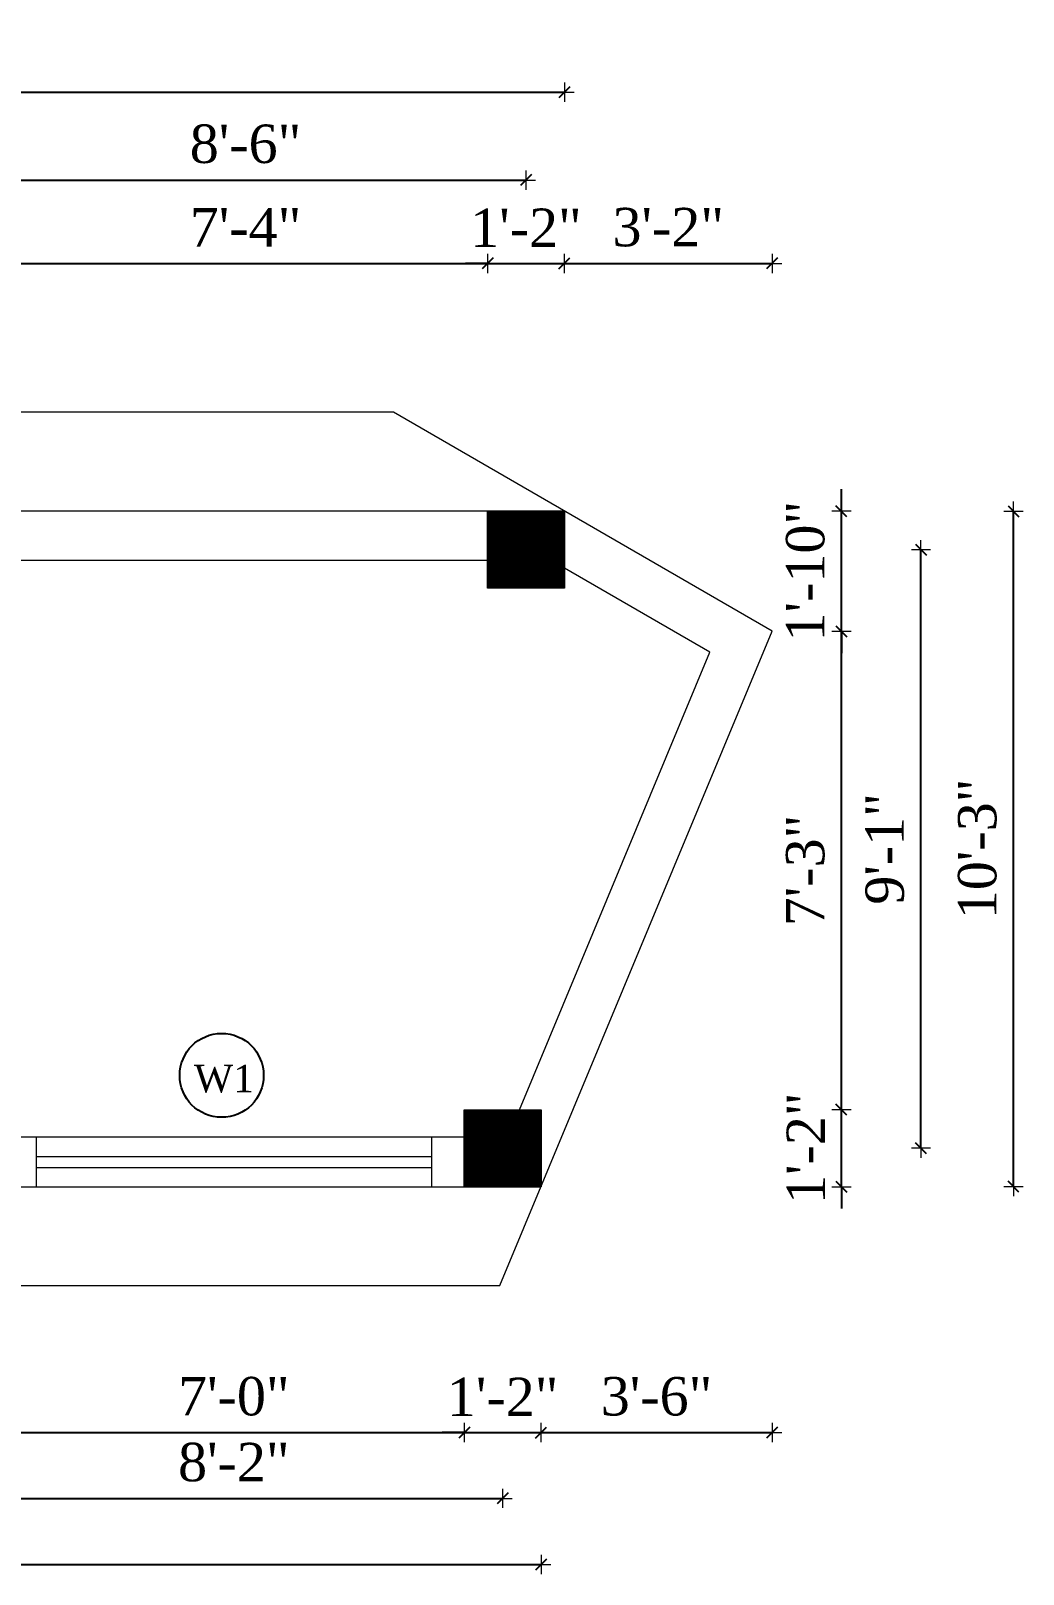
# Model space of a CAD drawing. Header units: inches. Extents: x 20273 to 41102, y -4696 to -1121.
# Drawn here: x 29348 to 29528.7, y -3538 to -3257 of the extents above; entities that cross this region are included whole.
import ezdxf

# ---------------------------------------------------------------- set-up
doc = ezdxf.new("R2010")
doc.units = ezdxf.units.IN
doc.header["$LTSCALE"] = 5
doc.header["$MEASUREMENT"] = 0
doc.layers.add('A-WALL', color=7, linetype='Continuous', lineweight=9)
doc.layers.add('Dimension', color=7, linetype='Continuous', lineweight=18)
doc.layers.add('dim line', color=7, linetype='Continuous', lineweight=15, true_color=0xfab2b2)
doc.layers.add('TEXT', color=6, linetype='Continuous')
doc.styles.add('ordinary', font='times.ttf')
doc.dimstyles.new('Copy of 96', dxfattribs={"dimtxt": 7, "dimasz": 4, "dimexe": 0.5, "dimexo": 0.5, "dimgap": 3, "dimtad": 1, "dimdec": 1, "dimzin": 11, "dimdsep": 46, "dimlunit": 4, "dimtxsty": 'ordinary', "dimblk": 'OBLIQUE', "dimcen": 0.09, "dimse1": 1, "dimse2": 1, "dimclrt": 6, "dimazin": 0, "dimtfac": 1, "dimtdec": 1, "dimtix": 1, "dimtmove": 2, "dimatfit": 3, "dimldrblk": 'leader', "dimfxl": 0.5, "dimfxlon": 1, "dimtolj": 1, "dimtzin": 0, "dimarcsym": 0})
pattern_1 = [(45, (2967.62238, 320.16556), (-0.08838834765, 0.08838834765), [])]

# ---------------------------------------------------------------- blocks, each defined once
blk = doc.blocks.new('oblique')
at = {"color": 0, "lineweight": -2}
blk.add_line((0.25, 0.25), (-0.25, -0.25), dxfattribs=at)
at = {"layer": 'dim line', "lineweight": 9}
for p, q in [((-0.4375, 0), (0.4375, 0)), ((0, 0.4375), (0, -0.4375))]:
    blk.add_line(p, q, dxfattribs=at)
blk = doc.blocks.new('*D423')
at = {"layer": 'A-WALL', "color": 0, "lineweight": -2, "ltscale": 5, "transparency": 16777216}
blk.add_line((29343.01, -3512.22), (29426.88, -3512.22), dxfattribs=at)
at = {"layer": 'Defpoints', "color": 0, "ltscale": 5, "transparency": 16777216}
for p in [(29343.01, -3467.44), (29426.88, -3467.44), (29426.88, -3512.22)]:
    blk.add_point(p, dxfattribs=at)
at = {"layer": 'A-WALL', "color": 0, "lineweight": -2, "ltscale": 5, "transparency": 16777216, "xscale": 4, "yscale": 4, "zscale": 4, "rotation": 180}
blk.add_blockref('oblique', (29343.01, -3512.22), dxfattribs=at)
at = {"layer": 'A-WALL', "color": 0, "lineweight": -2, "ltscale": 5, "transparency": 16777216, "xscale": 4, "yscale": 4, "zscale": 4}
blk.add_blockref('oblique', (29426.88, -3512.22), dxfattribs=at)
at = {"layer": 'A-WALL', "color": 6, "ltscale": 5, "transparency": 16777216, "insert": (29384.94, -3505.64), "char_height": 7, "attachment_point": 5, "style": 'ordinary'}
blk.add_mtext('\\A1;7\'-0"', dxfattribs=at)
blk = doc.blocks.new('_OBLIQUE')
at = {"color": 0, "linetype": 'ByBlock'}
blk.add_line((-0.5, -0.5), (0.5, 0.5), dxfattribs=at)
blk = doc.blocks.new('leader')
at = {"layer": 'Dimension'}
for p, q in [((0, -4.328), (0, 4.328)), ((-4.424, 0), (4.424, 0))]:
    blk.add_line(p, q, dxfattribs=at)
blk = doc.blocks.new('*D424')
at = {"layer": 'A-WALL', "color": 0, "lineweight": -2, "ltscale": 5, "transparency": 16777216}
for p, q in [((29426.88, -3512.22), (29422.88, -3512.22)), ((29426.88, -3512.22), (29440.88, -3512.22)), ((29440.88, -3512.22), (29444.88, -3512.22))]:
    blk.add_line(p, q, dxfattribs=at)
at = {"layer": 'Defpoints', "color": 0, "ltscale": 5, "transparency": 16777216}
for p in [(29426.88, -3467.44), (29440.88, -3467.44), (29440.88, -3512.22)]:
    blk.add_point(p, dxfattribs=at)
at = {"layer": 'A-WALL', "color": 0, "lineweight": -2, "ltscale": 5, "transparency": 16777216, "xscale": 4, "yscale": 4, "zscale": 4}
blk.add_blockref('oblique', (29426.88, -3512.22), dxfattribs=at)
at = {"layer": 'A-WALL', "color": 0, "lineweight": -2, "ltscale": 5, "transparency": 16777216, "xscale": 4, "yscale": 4, "zscale": 4, "rotation": 180}
blk.add_blockref('oblique', (29440.88, -3512.22), dxfattribs=at)
at = {"layer": 'A-WALL', "color": 6, "ltscale": 5, "transparency": 16777216, "insert": (29433.88, -3505.72), "char_height": 7, "attachment_point": 5, "style": 'ordinary'}
blk.add_mtext('\\A1;1\'-2"', dxfattribs=at)
blk = doc.blocks.new('*D427')
at = {"layer": 'A-WALL', "color": 0, "lineweight": -2, "ltscale": 5, "transparency": 16777216}
blk.add_line((29336.01, -3524.19), (29433.88, -3524.19), dxfattribs=at)
at = {"layer": 'Defpoints', "color": 0, "ltscale": 5, "transparency": 16777216}
for p in [(29336.01, -3460.44), (29433.88, -3460.44), (29433.88, -3524.19)]:
    blk.add_point(p, dxfattribs=at)
at = {"layer": 'A-WALL', "color": 0, "lineweight": -2, "ltscale": 5, "transparency": 16777216, "xscale": 4, "yscale": 4, "zscale": 4, "rotation": 180}
blk.add_blockref('oblique', (29336.01, -3524.19), dxfattribs=at)
at = {"layer": 'A-WALL', "color": 0, "lineweight": -2, "ltscale": 5, "transparency": 16777216, "xscale": 4, "yscale": 4, "zscale": 4}
blk.add_blockref('oblique', (29433.88, -3524.19), dxfattribs=at)
at = {"layer": 'A-WALL', "color": 6, "ltscale": 5, "transparency": 16777216, "insert": (29384.94, -3517.63), "char_height": 7, "attachment_point": 5, "style": 'ordinary'}
blk.add_mtext('\\A1;8\'-2"', dxfattribs=at)
blk = doc.blocks.new('*D428')
at = {"layer": 'A-WALL', "color": 0, "lineweight": -2, "ltscale": 5, "transparency": 16777216}
blk.add_line((29088.01, -3536.24), (29440.88, -3536.24), dxfattribs=at)
at = {"layer": 'Defpoints', "color": 0, "ltscale": 5, "transparency": 16777216}
for p in [(29088.01, -3467.44), (29440.88, -3467.44), (29440.88, -3536.24)]:
    blk.add_point(p, dxfattribs=at)
at = {"layer": 'A-WALL', "color": 0, "lineweight": -2, "ltscale": 5, "transparency": 16777216, "xscale": 4, "yscale": 4, "zscale": 4, "rotation": 180}
blk.add_blockref('oblique', (29088.01, -3536.24), dxfattribs=at)
at = {"layer": 'A-WALL', "color": 0, "lineweight": -2, "ltscale": 5, "transparency": 16777216, "xscale": 4, "yscale": 4, "zscale": 4}
blk.add_blockref('oblique', (29440.88, -3536.24), dxfattribs=at)
at = {"layer": 'A-WALL', "color": 6, "ltscale": 5, "transparency": 16777216, "insert": (29264.44, -3529.67), "char_height": 7, "attachment_point": 5, "style": 'ordinary'}
blk.add_mtext('\\A1;29\'-5"', dxfattribs=at)
blk = doc.blocks.new('*D405')
at = {"layer": 'A-WALL', "color": 0, "lineweight": -2, "ltscale": 5, "transparency": 16777216}
blk.add_line((29343.01, -3299.34), (29431.13, -3299.34), dxfattribs=at)
at = {"layer": 'Defpoints', "color": 0, "ltscale": 5, "transparency": 16777216}
for p in [(29431.13, -3299.34), (29343.01, -3344.45), (29431.13, -3344.45)]:
    blk.add_point(p, dxfattribs=at)
at = {"layer": 'A-WALL', "color": 0, "lineweight": -2, "ltscale": 5, "transparency": 16777216, "xscale": 4, "yscale": 4, "zscale": 4, "rotation": 180}
blk.add_blockref('oblique', (29343.01, -3299.34), dxfattribs=at)
at = {"layer": 'A-WALL', "color": 0, "lineweight": -2, "ltscale": 5, "transparency": 16777216, "xscale": 4, "yscale": 4, "zscale": 4}
blk.add_blockref('oblique', (29431.13, -3299.34), dxfattribs=at)
at = {"layer": 'A-WALL', "color": 6, "ltscale": 5, "transparency": 16777216, "insert": (29387.07, -3292.76), "char_height": 7, "attachment_point": 5, "style": 'ordinary'}
blk.add_mtext('\\A1;7\'-4"', dxfattribs=at)
blk = doc.blocks.new('*D406')
at = {"layer": 'A-WALL', "color": 0, "lineweight": -2, "ltscale": 5, "transparency": 16777216}
for p, q in [((29431.13, -3299.34), (29427.13, -3299.34)), ((29431.13, -3299.34), (29445.13, -3299.34)), ((29445.13, -3299.34), (29449.13, -3299.34))]:
    blk.add_line(p, q, dxfattribs=at)
at = {"layer": 'Defpoints', "color": 0, "ltscale": 5, "transparency": 16777216}
for p in [(29445.13, -3299.34), (29431.13, -3344.45), (29445.13, -3344.45)]:
    blk.add_point(p, dxfattribs=at)
at = {"layer": 'A-WALL', "color": 0, "lineweight": -2, "ltscale": 5, "transparency": 16777216, "xscale": 4, "yscale": 4, "zscale": 4}
blk.add_blockref('oblique', (29431.13, -3299.34), dxfattribs=at)
at = {"layer": 'A-WALL', "color": 0, "lineweight": -2, "ltscale": 5, "transparency": 16777216, "xscale": 4, "yscale": 4, "zscale": 4, "rotation": 180}
blk.add_blockref('oblique', (29445.13, -3299.34), dxfattribs=at)
at = {"layer": 'A-WALL', "color": 6, "ltscale": 5, "transparency": 16777216, "insert": (29438.13, -3292.84), "char_height": 7, "attachment_point": 5, "style": 'ordinary'}
blk.add_mtext('\\A1;1\'-2"', dxfattribs=at)
blk = doc.blocks.new('*D407')
at = {"layer": 'A-WALL', "color": 0, "lineweight": -2, "ltscale": 5, "transparency": 16777216}
blk.add_line((29445.13, -3299.34), (29482.95, -3299.34), dxfattribs=at)
at = {"layer": 'Defpoints', "color": 0, "ltscale": 5, "transparency": 16777216}
for p in [(29482.95, -3299.34), (29445.13, -3344.45), (29482.95, -3366.3)]:
    blk.add_point(p, dxfattribs=at)
at = {"layer": 'A-WALL', "color": 0, "lineweight": -2, "ltscale": 5, "transparency": 16777216, "xscale": 4, "yscale": 4, "zscale": 4, "rotation": 180}
blk.add_blockref('oblique', (29445.13, -3299.34), dxfattribs=at)
at = {"layer": 'A-WALL', "color": 0, "lineweight": -2, "ltscale": 5, "transparency": 16777216, "xscale": 4, "yscale": 4, "zscale": 4}
blk.add_blockref('oblique', (29482.95, -3299.34), dxfattribs=at)
at = {"layer": 'A-WALL', "color": 6, "ltscale": 5, "transparency": 16777216, "insert": (29464.04, -3292.77), "char_height": 7, "attachment_point": 5, "style": 'ordinary'}
blk.add_mtext('\\A1;3\'-2"', dxfattribs=at)
blk = doc.blocks.new('*D408')
at = {"layer": 'A-WALL', "color": 0, "lineweight": -2, "ltscale": 5, "transparency": 16777216}
blk.add_line((29440.88, -3512.22), (29482.95, -3512.22), dxfattribs=at)
at = {"layer": 'Defpoints', "color": 0, "ltscale": 5, "transparency": 16777216}
for p in [(29482.95, -3366.3), (29440.88, -3467.44), (29482.95, -3512.22)]:
    blk.add_point(p, dxfattribs=at)
at = {"layer": 'A-WALL', "color": 0, "lineweight": -2, "ltscale": 5, "transparency": 16777216, "xscale": 4, "yscale": 4, "zscale": 4, "rotation": 180}
blk.add_blockref('oblique', (29440.88, -3512.22), dxfattribs=at)
at = {"layer": 'A-WALL', "color": 0, "lineweight": -2, "ltscale": 5, "transparency": 16777216, "xscale": 4, "yscale": 4, "zscale": 4}
blk.add_blockref('oblique', (29482.95, -3512.22), dxfattribs=at)
at = {"layer": 'A-WALL', "color": 6, "ltscale": 5, "transparency": 16777216, "insert": (29461.91, -3505.65), "char_height": 7, "attachment_point": 5, "style": 'ordinary'}
blk.add_mtext('\\A1;3\'-6"', dxfattribs=at)
blk = doc.blocks.new('*D411')
at = {"layer": 'A-WALL', "color": 0, "lineweight": -2, "ltscale": 5, "transparency": 16777216}
blk.add_line((29336.01, -3284.16), (29438.13, -3284.16), dxfattribs=at)
at = {"layer": 'Defpoints', "color": 0, "ltscale": 5, "transparency": 16777216}
for p in [(29438.13, -3284.16), (29336.01, -3351.45), (29438.13, -3351.45)]:
    blk.add_point(p, dxfattribs=at)
at = {"layer": 'A-WALL', "color": 0, "lineweight": -2, "ltscale": 5, "transparency": 16777216, "xscale": 4, "yscale": 4, "zscale": 4, "rotation": 180}
blk.add_blockref('oblique', (29336.01, -3284.16), dxfattribs=at)
at = {"layer": 'A-WALL', "color": 0, "lineweight": -2, "ltscale": 5, "transparency": 16777216, "xscale": 4, "yscale": 4, "zscale": 4}
blk.add_blockref('oblique', (29438.13, -3284.16), dxfattribs=at)
at = {"layer": 'A-WALL', "color": 6, "ltscale": 5, "transparency": 16777216, "insert": (29387.07, -3277.6), "char_height": 7, "attachment_point": 5, "style": 'ordinary'}
blk.add_mtext('\\A1;8\'-6"', dxfattribs=at)
blk = doc.blocks.new('*D412')
at = {"layer": 'A-WALL', "color": 0, "lineweight": -2, "ltscale": 5, "transparency": 16777216}
blk.add_line((29086.97, -3268.16), (29445.13, -3268.16), dxfattribs=at)
at = {"layer": 'Defpoints', "color": 0, "ltscale": 5, "transparency": 16777216}
for p in [(29445.13, -3268.16), (29086.97, -3344.45), (29445.13, -3344.45)]:
    blk.add_point(p, dxfattribs=at)
at = {"layer": 'A-WALL', "color": 0, "lineweight": -2, "ltscale": 5, "transparency": 16777216, "xscale": 4, "yscale": 4, "zscale": 4, "rotation": 180}
blk.add_blockref('oblique', (29086.97, -3268.16), dxfattribs=at)
at = {"layer": 'A-WALL', "color": 0, "lineweight": -2, "ltscale": 5, "transparency": 16777216, "xscale": 4, "yscale": 4, "zscale": 4}
blk.add_blockref('oblique', (29445.13, -3268.16), dxfattribs=at)
at = {"layer": 'A-WALL', "color": 6, "ltscale": 5, "transparency": 16777216, "insert": (29266.05, -3261.59), "char_height": 7, "attachment_point": 5, "style": 'ordinary'}
blk.add_mtext('\\A1;29\'-10"', dxfattribs=at)
blk = doc.blocks.new('*D413')
at = {"layer": 'A-WALL', "color": 0, "lineweight": -2, "ltscale": 5, "transparency": 16777216}
for p, q in [((29495.58, -3453.44), (29495.58, -3449.44)), ((29495.58, -3467.44), (29495.58, -3453.44)), ((29495.58, -3467.44), (29495.58, -3471.44))]:
    blk.add_line(p, q, dxfattribs=at)
at = {"layer": 'Defpoints', "color": 0, "ltscale": 5, "transparency": 16777216}
for p in [(29440.88, -3453.44), (29495.58, -3453.44), (29440.88, -3467.44)]:
    blk.add_point(p, dxfattribs=at)
at = {"layer": 'A-WALL', "color": 0, "lineweight": -2, "ltscale": 5, "transparency": 16777216, "xscale": 4, "yscale": 4, "zscale": 4}
for p, rotation in [((29495.58, -3453.44), 270), ((29495.58, -3467.44), 90)]:
    blk.add_blockref('oblique', p, dxfattribs=dict(at, rotation=rotation))
at = {"layer": 'A-WALL', "color": 6, "ltscale": 5, "transparency": 16777216, "insert": (29489.08, -3460.44), "char_height": 7, "attachment_point": 5, "rotation": 90, "style": 'ordinary'}
blk.add_mtext('\\A1;1\'-2"', dxfattribs=at)
blk = doc.blocks.new('*D414')
at = {"layer": 'A-WALL', "color": 0, "lineweight": -2, "ltscale": 5, "transparency": 16777216}
blk.add_line((29495.58, -3453.44), (29495.58, -3366.3), dxfattribs=at)
at = {"layer": 'Defpoints', "color": 0, "ltscale": 5, "transparency": 16777216}
for p in [(29482.95, -3366.3), (29495.58, -3366.3), (29440.88, -3453.44)]:
    blk.add_point(p, dxfattribs=at)
at = {"layer": 'A-WALL', "color": 0, "lineweight": -2, "ltscale": 5, "transparency": 16777216, "xscale": 4, "yscale": 4, "zscale": 4}
for p, rotation in [((29495.58, -3366.3), 90), ((29495.58, -3453.44), 270)]:
    blk.add_blockref('oblique', p, dxfattribs=dict(at, rotation=rotation))
at = {"layer": 'A-WALL', "color": 6, "ltscale": 5, "transparency": 16777216, "insert": (29489.01, -3409.87), "char_height": 7, "attachment_point": 5, "rotation": 90, "style": 'ordinary'}
blk.add_mtext('\\A1;7\'-3"', dxfattribs=at)
blk = doc.blocks.new('*D415')
at = {"layer": 'A-WALL', "color": 0, "lineweight": -2, "ltscale": 5, "transparency": 16777216}
for p, q in [((29495.58, -3344.45), (29495.58, -3340.45)), ((29495.58, -3366.3), (29495.58, -3344.45)), ((29495.58, -3366.3), (29495.58, -3370.3))]:
    blk.add_line(p, q, dxfattribs=at)
at = {"layer": 'Defpoints', "color": 0, "ltscale": 5, "transparency": 16777216}
for p in [(29445.13, -3344.45), (29495.58, -3344.45), (29482.95, -3366.3)]:
    blk.add_point(p, dxfattribs=at)
at = {"layer": 'A-WALL', "color": 0, "lineweight": -2, "ltscale": 5, "transparency": 16777216, "xscale": 4, "yscale": 4, "zscale": 4}
for p, rotation in [((29495.58, -3344.45), 270), ((29495.58, -3366.3), 90)]:
    blk.add_blockref('oblique', p, dxfattribs=dict(at, rotation=rotation))
at = {"layer": 'A-WALL', "color": 6, "ltscale": 5, "transparency": 16777216, "insert": (29489.02, -3355.37), "char_height": 7, "attachment_point": 5, "rotation": 90, "style": 'ordinary'}
blk.add_mtext('\\A1;1\'-10"', dxfattribs=at)
blk = doc.blocks.new('*D416')
at = {"layer": 'A-WALL', "color": 0, "lineweight": -2, "ltscale": 5, "transparency": 16777216}
blk.add_line((29510.05, -3460.44), (29510.05, -3351.45), dxfattribs=at)
at = {"layer": 'Defpoints', "color": 0, "ltscale": 5, "transparency": 16777216}
for p in [(29438.13, -3351.45), (29510.05, -3351.45), (29433.88, -3460.44)]:
    blk.add_point(p, dxfattribs=at)
at = {"layer": 'A-WALL', "color": 0, "lineweight": -2, "ltscale": 5, "transparency": 16777216, "xscale": 4, "yscale": 4, "zscale": 4}
for p, rotation in [((29510.05, -3351.45), 90), ((29510.05, -3460.44), 270)]:
    blk.add_blockref('oblique', p, dxfattribs=dict(at, rotation=rotation))
at = {"layer": 'A-WALL', "color": 6, "ltscale": 5, "transparency": 16777216, "insert": (29503.48, -3405.94), "char_height": 7, "attachment_point": 5, "rotation": 90, "style": 'ordinary'}
blk.add_mtext('\\A1;9\'-1"', dxfattribs=at)
blk = doc.blocks.new('*D417')
at = {"layer": 'A-WALL', "color": 0, "lineweight": -2, "ltscale": 5, "transparency": 16777216}
blk.add_line((29526.9, -3467.44), (29526.9, -3344.45), dxfattribs=at)
at = {"layer": 'Defpoints', "color": 0, "ltscale": 5, "transparency": 16777216}
for p in [(29445.13, -3344.45), (29526.9, -3344.45), (29440.88, -3467.44)]:
    blk.add_point(p, dxfattribs=at)
at = {"layer": 'A-WALL', "color": 0, "lineweight": -2, "ltscale": 5, "transparency": 16777216, "xscale": 4, "yscale": 4, "zscale": 4}
for p, rotation in [((29526.9, -3344.45), 90), ((29526.9, -3467.44), 270)]:
    blk.add_blockref('oblique', p, dxfattribs=dict(at, rotation=rotation))
at = {"layer": 'A-WALL', "color": 6, "ltscale": 5, "transparency": 16777216, "insert": (29520.34, -3405.94), "char_height": 7, "attachment_point": 5, "rotation": 90, "style": 'ordinary'}
blk.add_mtext('\\A1;10\'-3"', dxfattribs=at)

msp = doc.modelspace()

# ---------------------------------------------------------------- hatches: boundary and pattern name
at = {"layer": 'A-WALL', "ltscale": 5}
h = msp.add_hatch(dxfattribs=at)
h.set_pattern_fill('ANSI31', color=256)
h.set_pattern_definition(pattern_1)
h.paths.add_polyline_path([(29445.13, -3344.45), (29431.13, -3344.45), (29431.13, -3358.45), (29445.13, -3358.45)])
h = msp.add_hatch(dxfattribs=at)
h.set_pattern_fill('ANSI31', color=256)
h.set_pattern_definition(pattern_1)
h.paths.add_polyline_path([(29440.88, -3453.44), (29426.88, -3453.44), (29426.88, -3467.44), (29440.88, -3467.44)])

# ---------------------------------------------------------------- linework, layer by layer
for p, q in [((29413.98, -3326.45), (29086.82, -3326.45)), ((29482.95, -3366.3), (29413.98, -3326.45)), ((29445.13, -3344.45), (29086.97, -3344.45)), ((29431.13, -3353.45), (29343.01, -3353.45)), ((29471.61, -3370.14), (29445.13, -3354.84)), ((29433.39, -3485.44), (29482.95, -3366.3)), ((29436.95, -3453.44), (29471.61, -3370.14)), ((29426.88, -3458.44), (29343.01, -3458.44)), ((29348.94, -3458.44), (29348.94, -3467.44)), ((29420.94, -3458.44), (29420.94, -3467.44)), ((29348.94, -3461.94), (29420.94, -3461.94)), ((29348.94, -3463.94), (29420.94, -3463.94)), ((29088.01, -3467.44), (29440.88, -3467.44)), ((29088.16, -3485.44), (29433.39, -3485.44))]:
    msp.add_line(p, q, dxfattribs=at)
for points in [[(29431.13, -3344.45), (29445.13, -3344.45), (29445.13, -3358.45), (29431.13, -3358.45)], [(29426.88, -3453.44), (29440.88, -3453.44), (29440.88, -3467.44), (29426.88, -3467.44)]]:
    msp.add_lwpolyline(points, close=True, dxfattribs=at)
at = {"layer": 'TEXT'}
msp.add_circle((29382.72, -3447.17), 7.64, dxfattribs=at)

# ---------------------------------------------------------------- texts
at = {"layer": 'TEXT', "style": 'ordinary'}
msp.add_text('W1', height=5, rotation=0.0004, dxfattribs=at).set_placement((29377.69, -3450.24))

# ---------------------------------------------------------------- dimensions: what is measured, and where the dimension line sits
at = {"layer": 'A-WALL', "ltscale": 5}
for base, p1, p2, picture, middle in [((29445.13, -3268.16), (29086.97, -3344.45), (29445.13, -3344.45), '*D412', (29266.05, -3261.59)), ((29438.13, -3284.16), (29336.01, -3351.45), (29438.13, -3351.45), '*D411', (29387.07, -3277.6)), ((29431.13, -3299.34), (29343.01, -3344.45), (29431.13, -3344.45), '*D405', (29387.07, -3292.76)), ((29445.13, -3299.34), (29431.13, -3344.45), (29445.13, -3344.45), '*D406', (29438.13, -3292.84)), ((29482.95, -3299.34), (29445.13, -3344.45), (29482.95, -3366.3), '*D407', (29464.04, -3292.77)), ((29482.95, -3512.22), (29440.88, -3467.44), (29482.95, -3366.3), '*D408', (29461.91, -3505.65)), ((29433.88, -3524.19), (29336.01, -3460.44), (29433.88, -3460.44), '*D427', (29384.94, -3517.63)), ((29440.88, -3536.24), (29088.01, -3467.44), (29440.88, -3467.44), '*D428', (29264.44, -3529.67)), ((29426.88, -3512.22), (29343.01, -3467.44), (29426.88, -3467.44), '*D423', (29384.94, -3505.64)), ((29440.88, -3512.22), (29426.88, -3467.44), (29440.88, -3467.44), '*D424', (29433.88, -3505.72))]:
    dim = msp.add_linear_dim(base=base, p1=p1, p2=p2, dimstyle='Copy of 96', override={"dimdec": 0, "dimblk": 'oblique', "dimtdec": 0, "dimarcsym": 1}, dxfattribs=at)
    dim.commit()
    dim.dimension.update_dxf_attribs({"geometry": picture, "text_midpoint": middle})
for base, p1, p2, picture, middle in [((29495.58, -3344.45), (29482.95, -3366.3), (29445.13, -3344.45), '*D415', (29489.02, -3355.37)), ((29526.9, -3344.45), (29440.88, -3467.44), (29445.13, -3344.45), '*D417', (29520.34, -3405.94)), ((29510.05, -3351.45), (29433.88, -3460.44), (29438.13, -3351.45), '*D416', (29503.48, -3405.94)), ((29495.58, -3366.3), (29440.88, -3453.44), (29482.95, -3366.3), '*D414', (29489.01, -3409.87)), ((29495.58, -3453.44), (29440.88, -3467.44), (29440.88, -3453.44), '*D413', (29489.08, -3460.44))]:
    dim = msp.add_linear_dim(base=base, p1=p1, p2=p2, angle=90, dimstyle='Copy of 96', override={"dimdec": 0, "dimblk": 'oblique', "dimtdec": 0, "dimarcsym": 1}, dxfattribs=at)
    dim.commit()
    dim.dimension.update_dxf_attribs({"geometry": picture, "text_midpoint": middle})

doc.saveas('drawing.dxf')
